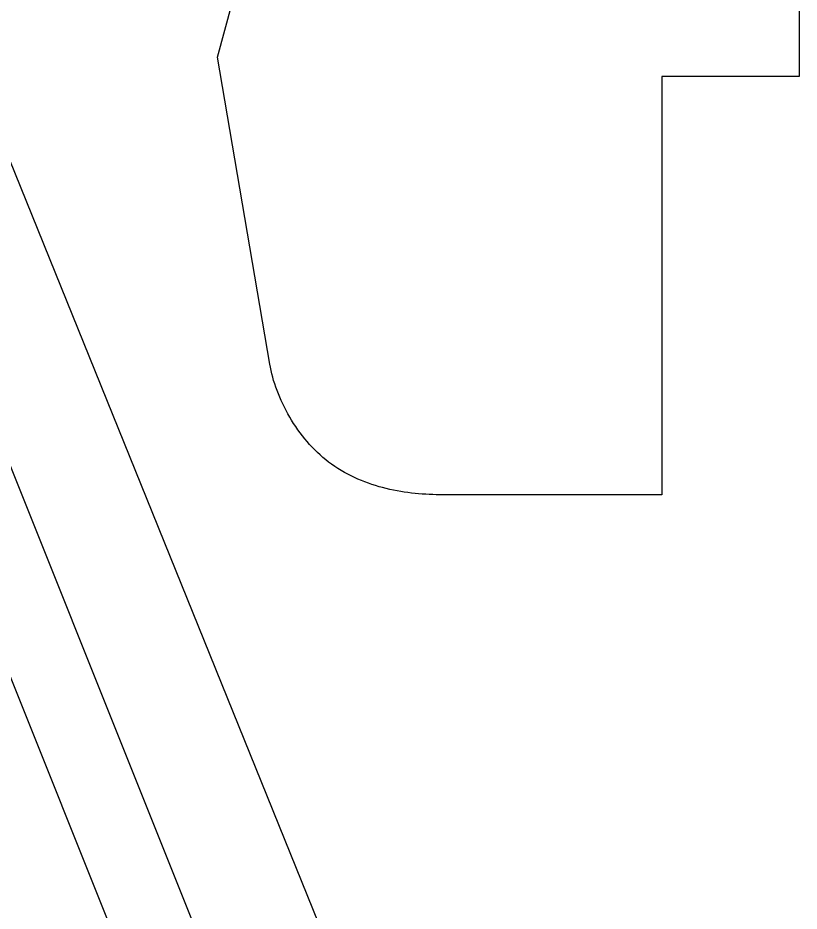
# Model space of a CAD drawing. Extents: x 0 to 152, y -19 to 71.
# Drawn here: x 64.63 to 72.1, y 51.97 to 60.52 of the extents above; entities that cross this region are included whole.
import ezdxf

# ---------------------------------------------------------------- set-up
doc = ezdxf.new("R2010")
doc.units = 0
doc.layers.get('0').update_dxf_attribs({"linetype": 'CONTINUOUS'})

msp = doc.modelspace()

# ---------------------------------------------------------------- linework, layer by layer
for points in [[(68.1635, 50.2222), (60.5385, 69.0659)], [(72.0978, 60.5831), (72.0978, 59.9581), (70.7853, 59.9581), (70.7853, 55.9581), (68.6603, 55.9581), (68.6275, 55.9583), (68.5943, 55.959), (68.5609, 55.9602), (68.5273, 55.9618), (68.4934, 55.964), (68.4593, 55.9667), (68.4251, 55.9699), (68.3907, 55.9737), (68.3563, 55.978), (68.3218, 55.9829), (68.2872, 55.9885), (68.2526, 55.9946), (68.218, 56.0014), (68.1834, 56.0088), (68.1489, 56.0169), (68.1145, 56.0256), (68.0802, 56.0351), (68.046, 56.0452), (68.012, 56.0561), (67.9782, 56.0677), (67.9446, 56.0801), (67.9113, 56.0933), (67.8783, 56.1072), (67.8455, 56.122), (67.8131, 56.1375), (67.7811, 56.1539), (67.7494, 56.1711), (67.7182, 56.1893), (67.6873, 56.2082), (67.657, 56.2281), (67.6272, 56.2489), (67.5978, 56.2706), (67.5703, 56.2923), (67.5432, 56.3149), (67.5167, 56.3383), (67.4907, 56.3625), (67.4653, 56.3875), (67.4404, 56.4132), (67.4162, 56.4395), (67.3925, 56.4665), (67.3695, 56.4941), (67.347, 56.5222), (67.3252, 56.5509), (67.3041, 56.58), (67.2836, 56.6096), (67.2638, 56.6397), (67.2447, 56.6701), (67.2262, 56.7008), (67.2085, 56.7319), (67.1915, 56.7632), (67.1752, 56.7947), (67.1596, 56.8264), (67.1449, 56.8583), (67.1308, 56.8903), (67.1176, 56.9223), (67.1051, 56.9544), (67.0935, 56.9865), (67.0826, 57.0186), (67.0726, 57.0506), (67.0634, 57.0825), (67.0551, 57.1142), (67.0476, 57.1457), (67.0411, 57.1771), (67.0353, 57.2081), (66.5353, 60.1456), (67.5353, 63.8331)]]:
    msp.add_lwpolyline(points)
msp.add_lwpolyline([(65.5385, 51.7534), (63.226, 51.1284), (63.226, 38.1284), (67.6635, 38.1284), (67.7678, 38.4011), (67.7679, 38.4009), (68.4685, 38.1331), (69.8968, 41.8694), (69.1962, 42.1372), (69.1964, 42.1373), (69.2885, 42.3784), (69.2774, 42.4062), (69.2775, 42.4063), (69.9723, 42.6841), (60.3205, 66.8262), (59.624, 66.5477), (65.5387, 51.7534)], close=True)

doc.saveas('drawing.dxf')
